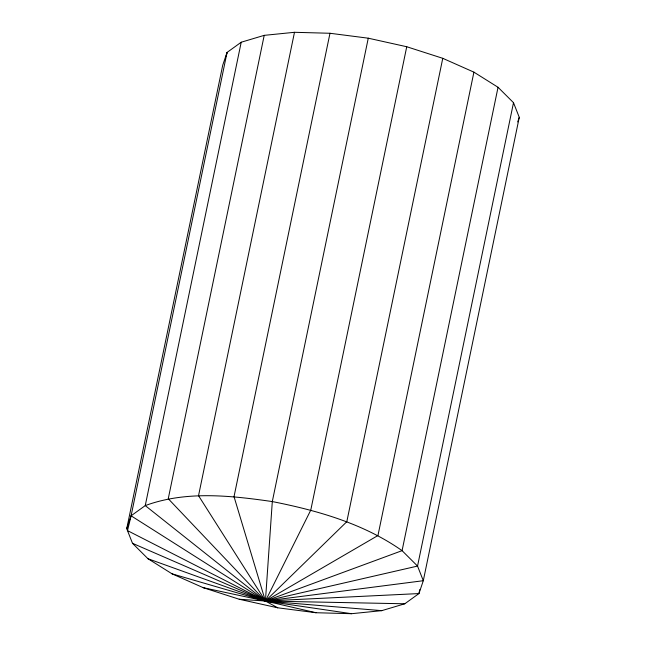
<?xml version="1.0" encoding="UTF-8"?>
<svg xmlns="http://www.w3.org/2000/svg" width="646" height="646" viewBox="0 0 646 646"><rect width="100%" height="100%" fill="white"/><g stroke="black" fill="none" stroke-linecap="round" stroke-linejoin="round"><path stroke-width="0.97" d="M126.737 528.67L222.7 65.294L227.053 52.431L241.208 42.224L264.214 35.352L294.487 32.3L329.985 33.269L368.268 38.195L406.738 46.738L442.768 58.318L473.914 72.15L498.042 87.283L513.505 102.69L519.263 117.33L423.3 580.706L418.947 593.569L404.792 603.776L381.786 610.648L351.513 613.7L316.015 612.731L277.732 607.805L239.262 599.262L203.232 587.682L172.086 573.85L147.958 558.717L132.495 543.31L126.737 528.67L131.09 515.807L227.053 52.431L226.157 56.137M241.208 42.224L145.245 505.6L131.09 515.807L127.504 530.616L265.425 601.03L277.732 607.805M264.214 35.352L168.251 498.728L265.425 601.03L316.015 612.731M294.487 32.3L198.532 495.676L265.425 601.03L351.513 613.7M329.985 33.269L234.022 496.645L265.425 601.03L381.786 610.648M368.268 38.195L272.305 501.571L265.425 601.03L239.262 599.262M406.738 46.738L310.774 510.114L265.425 601.03L203.232 587.682M442.768 58.318L346.813 521.693L265.425 601.03L172.086 573.85M473.914 72.15L377.95 535.526L265.425 601.03L147.958 558.717M498.042 87.283L402.078 550.658L417.542 566.074L423.3 580.706L265.425 601.03L132.495 543.31M513.505 102.69L417.542 566.074L265.425 601.03L131.09 515.807M419.771 589.612L418.947 593.569L265.425 601.03L145.245 505.6C185.919 490.621 230.364 495.539 272.305 501.571C317.8 510.558 363.722 523.68 402.078 550.658L265.425 601.03L404.792 603.776M517.704 121.924L519.263 117.33"/></g></svg>
